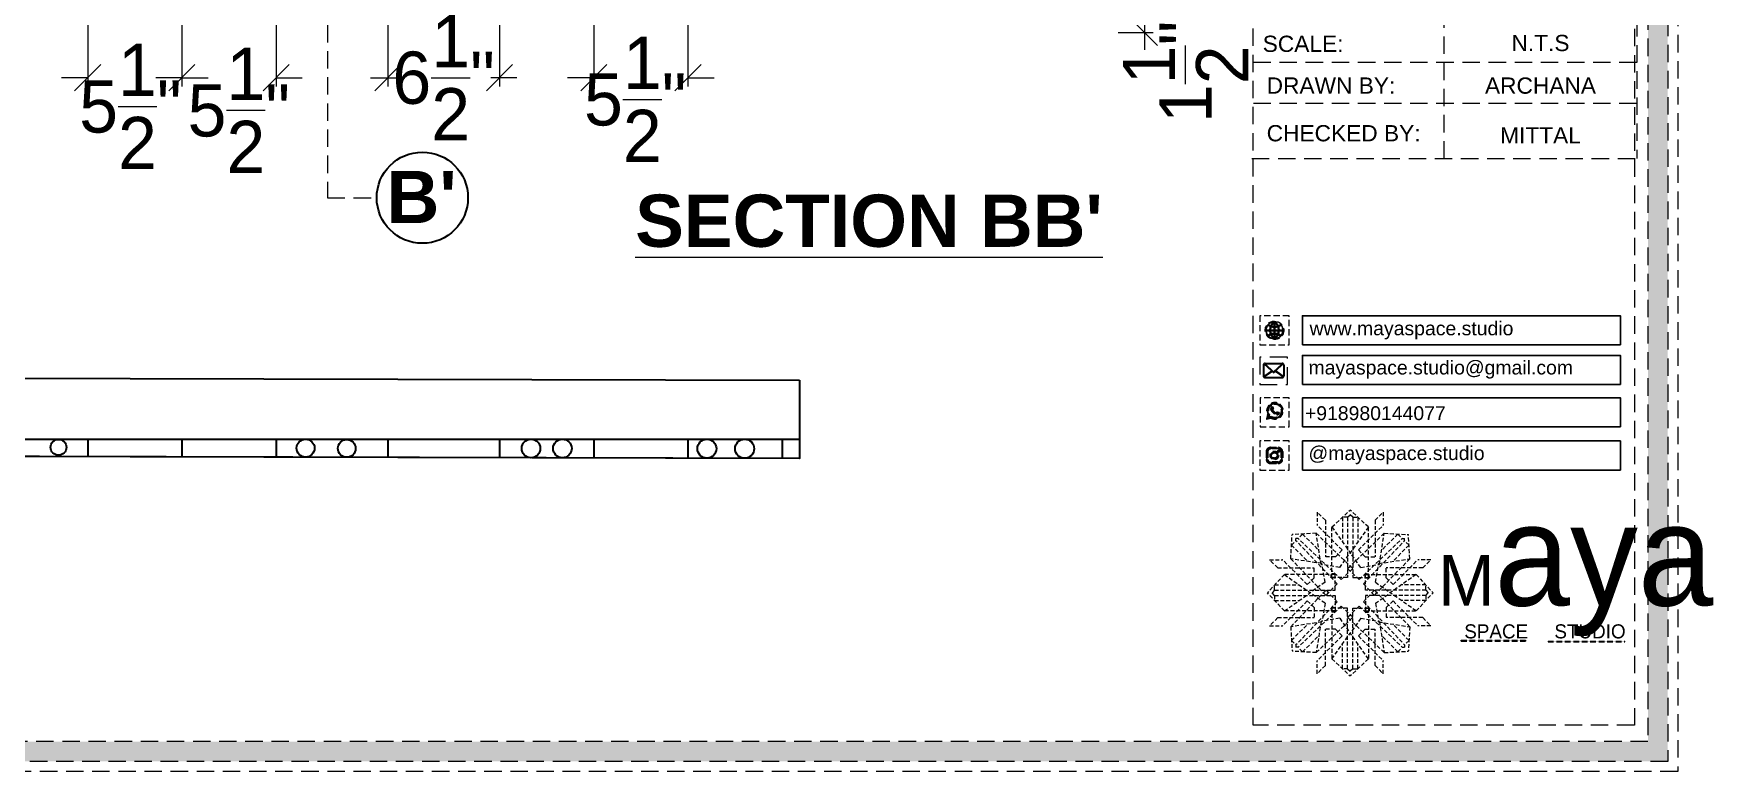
# Model space of a CAD drawing. Header units: millimetres. Extents: x 35877 to 3066687, y -650199 to -40525.
# Drawn here: x 149006.7 to 149103.1, y -179073.7 to -179031.3 of the extents above; entities that cross this region are included whole.
import ezdxf
from ezdxf.enums import TextEntityAlignment as Align

# ---------------------------------------------------------------- set-up
doc = ezdxf.new("R2010")
doc.units = ezdxf.units.MM
doc.header["$MEASUREMENT"] = 0
doc.header["$PDMODE"] = 35
doc.linetypes.add('DASHED', pattern=[0.75, 0.5, -0.25])
doc.linetypes.add('DASHEDX2', pattern=[1.5, 1, -0.5])
doc.layers.get('Defpoints').update_dxf_attribs({"color": 220})
for name, color, linetype, lineweight in [('DIM.', 250, 'Continuous', 13), ('Dimension', 10, 'DASHEDX2', 20), ('FALSE CEILING', 6, 'Continuous', 30), ('FURNITURE', 32, 'Continuous', 9), ('furniture dimensions', 1, 'DASHED', 0), ('FURNITURE-1', 252, 'Continuous', 13), ('NAME PLATE', 7, 'Continuous', 25), ('wall', 7, 'Continuous', 30)]:
    doc.layers.add(name, color=color, linetype=linetype, lineweight=lineweight)
doc.styles.add('Arial', font='arial.ttf')
doc.styles.add('century g', font='GOTHIC.TTF')
doc.styles.get("Standard").update_dxf_attribs({"font": 'arial.ttf', "height": 6})
doc.dimstyles.new('Archana', dxfattribs={"dimtxt": 2, "dimasz": 0.75, "dimexe": 0.5, "dimexo": 0.5, "dimgap": 0, "dimtad": 0, "dimzin": 0, "dimdsep": 46, "dimlunit": 4, "dimtxsty": 'century g', "dimblk": 'OBLIQUE', "dimcen": 0, "dimdle": 1, "dimclrd": 256, "dimclre": 256, "dimclrt": 256, "dimadec": 0, "dimazin": 0, "dimtfac": 1, "dimtofl": 0, "dimtmove": 1, "dimatfit": 3, "dimfxl": 1, "dimfxlon": 1, "dimtolj": 1, "dimtzin": 0, "dimlwd": -1, "dimlwe": -1, "dimarcsym": 0})

# ---------------------------------------------------------------- blocks, each defined once
blk = doc.blocks.new('FSFSF')
at = {"color": 42, "lineweight": 5, "true_color": 0xe0ac11}
for p, q in [((28600.03, 143.51), (28600.03, 140.16)), ((28602.15, 141.41), (28600.03, 143.51)), ((28603.86, 139.69), (28608.58, 144.08)), ((28613.31, 139.69), (28608.58, 144.08)), ((28615.02, 141.41), (28617.14, 143.51)), ((28617.14, 143.51), (28617.14, 140.16)), ((28606.47, 133.76), (28600.03, 140.16)), ((28602.15, 141.41), (28602.15, 131.95)), ((28603.86, 126.58), (28603.86, 139.69)), ((28603.86, 139.69), (28608.58, 133.02)), ((28607.9, 142.22), (28606.58, 142.22)), ((28606.58, 142.22), (28606.58, 135.84)), ((28607.9, 142.22), (28608.58, 142.85)), ((28607.9, 142.22), (28607.9, 126.58)), ((28609.27, 142.22), (28608.59, 142.85)), ((28613.31, 139.69), (28608.59, 133.02)), ((28609.27, 142.22), (28609.27, 126.58)), ((28609.27, 142.22), (28610.59, 142.22)), ((28610.59, 142.22), (28610.59, 135.84)), ((28610.7, 133.76), (28617.14, 140.16)), ((28613.31, 126.58), (28613.31, 139.69)), ((28615.02, 141.41), (28615.02, 131.95)), ((28593.19, 131.45), (28593.54, 137.71)), ((28593.39, 135), (28594.56, 136.12)), ((28593.39, 135), (28597.6, 130.78)), ((28599.8, 138.06), (28593.54, 137.71)), ((28595.12, 136.69), (28594.53, 136.69)), ((28594.56, 136.12), (28594.56, 136.71)), ((28605.17, 124.98), (28594.56, 136.12)), ((28596.24, 137.86), (28595.12, 136.69)), ((28606.27, 126.08), (28595.12, 136.69)), ((28596.24, 137.86), (28600.47, 133.65)), ((28601.03, 130), (28599.8, 138.06)), ((28599.8, 138.05), (28608.58, 129.56)), ((28617.37, 138.05), (28608.59, 129.56)), ((28610.9, 126.08), (28622.05, 136.69)), ((28612.02, 124.98), (28622.62, 136.12)), ((28616.14, 130), (28617.37, 138.06)), ((28620.93, 137.86), (28616.7, 133.65)), ((28617.37, 138.06), (28623.63, 137.71)), ((28623.8, 135), (28619.59, 130.78)), ((28620.93, 137.86), (28622.05, 136.69)), ((28622.05, 136.69), (28622.64, 136.69)), ((28622.62, 136.12), (28622.62, 136.71)), ((28623.8, 135), (28622.62, 136.12)), ((28624, 131.45), (28623.65, 137.71)), ((28587.73, 131.22), (28591.08, 131.22)), ((28589.84, 129.1), (28587.73, 131.22)), ((28597.49, 124.78), (28591.08, 131.22)), ((28593.19, 131.45), (28601.69, 122.67)), ((28601.25, 130.22), (28593.19, 131.45)), ((28604.75, 131.95), (28602.15, 131.95)), ((28606.47, 133.76), (28604.75, 131.95)), ((28605.86, 129.18), (28608.58, 133.02)), ((28611.31, 129.18), (28608.59, 133.02)), ((28610.7, 133.76), (28612.42, 131.95)), ((28612.42, 131.95), (28615.02, 131.95)), ((28623.99, 131.45), (28615.5, 122.67)), ((28615.94, 130.22), (28624, 131.45)), ((28619.7, 124.78), (28626.1, 131.22)), ((28629.45, 131.22), (28626.1, 131.22)), ((28627.34, 129.1), (28629.45, 131.22)), ((28591.56, 127.39), (28587.17, 122.66)), ((28589.84, 129.1), (28599.29, 129.1)), ((28604.66, 127.39), (28591.56, 127.39)), ((28591.56, 127.39), (28598.23, 122.67)), ((28597.49, 124.78), (28599.29, 126.5)), ((28599.29, 126.5), (28599.29, 129.1)), ((28605.86, 129.18), (28601.03, 130)), ((28602.07, 125.39), (28601.25, 130.22)), ((28603.68, 126.54), (28603.68, 127.39)), ((28604.66, 126.54), (28603.68, 126.54)), ((28604.71, 127.57), (28603.86, 127.57)), ((28607.9, 126.58), (28603.86, 126.58)), ((28604.66, 123.35), (28604.66, 127.39)), ((28604.7, 126.58), (28604.71, 127.57)), ((28606.27, 126.08), (28608.58, 128.27)), ((28607.9, 128.92), (28608.58, 129.56)), ((28607.9, 128.92), (28608.58, 128.27)), ((28609.27, 128.92), (28608.59, 129.56)), ((28609.27, 128.92), (28608.59, 128.27)), ((28610.9, 126.08), (28608.59, 128.27)), ((28609.27, 126.58), (28613.31, 126.58)), ((28611.31, 129.18), (28616.14, 130)), ((28612.46, 126.58), (28612.46, 127.57)), ((28612.46, 127.57), (28613.31, 127.57)), ((28612.52, 123.35), (28612.52, 127.39)), ((28612.52, 127.39), (28625.63, 127.39)), ((28612.52, 126.54), (28613.51, 126.54)), ((28613.51, 126.54), (28613.51, 127.39)), ((28615.12, 125.39), (28615.94, 130.22)), ((28627.34, 129.1), (28617.89, 129.1)), ((28617.89, 126.5), (28617.89, 129.1)), ((28619.7, 124.78), (28617.89, 126.5)), ((28625.63, 127.39), (28618.96, 122.67)), ((28625.63, 127.39), (28630.02, 122.66)), ((28591.56, 117.94), (28587.17, 122.66)), ((28589.03, 123.35), (28588.4, 122.67)), ((28589.03, 121.98), (28588.4, 122.65)), ((28589.03, 123.35), (28589.03, 124.67)), ((28589.03, 124.67), (28595.4, 124.67)), ((28589.03, 123.35), (28604.66, 123.35)), ((28589.03, 121.98), (28604.66, 121.98)), ((28589.03, 121.98), (28589.03, 120.66)), ((28591.56, 117.94), (28598.23, 122.65)), ((28593.19, 113.88), (28601.69, 122.65)), ((28602.07, 125.39), (28598.23, 122.67)), ((28602.07, 119.94), (28598.23, 122.65)), ((28602.33, 123.35), (28601.69, 122.67)), ((28602.33, 121.98), (28601.69, 122.65)), ((28602.33, 123.35), (28602.97, 122.67)), ((28602.33, 121.98), (28602.97, 122.65)), ((28605.17, 124.98), (28602.97, 122.67)), ((28605.17, 120.35), (28602.97, 122.65)), ((28604.66, 121.98), (28604.66, 117.94)), ((28612.02, 124.98), (28614.21, 122.67)), ((28612.02, 120.35), (28614.21, 122.65)), ((28628.16, 123.35), (28612.52, 123.35)), ((28612.52, 121.98), (28612.52, 117.94)), ((28628.16, 121.98), (28612.52, 121.98)), ((28614.85, 123.35), (28614.21, 122.67)), ((28614.85, 121.98), (28614.21, 122.65)), ((28614.85, 123.35), (28615.5, 122.67)), ((28614.85, 121.98), (28615.5, 122.65)), ((28615.12, 125.39), (28618.96, 122.67)), ((28615.12, 119.94), (28618.96, 122.65)), ((28623.99, 113.88), (28615.5, 122.65)), ((28625.63, 117.94), (28618.96, 122.65)), ((28628.16, 124.67), (28621.78, 124.67)), ((28625.63, 117.94), (28630.02, 122.66)), ((28628.16, 123.35), (28628.16, 124.67)), ((28628.16, 123.35), (28628.78, 122.67)), ((28628.16, 121.98), (28628.78, 122.65)), ((28628.16, 121.98), (28628.16, 120.66)), ((28589.03, 120.66), (28595.4, 120.66)), ((28597.49, 120.54), (28591.08, 114.11)), ((28604.66, 117.94), (28591.56, 117.94)), ((28605.17, 120.35), (28594.56, 109.2)), ((28606.27, 119.15), (28595.12, 108.54)), ((28597.49, 120.54), (28599.29, 118.83)), ((28599.29, 118.83), (28599.29, 116.23)), ((28602.07, 119.94), (28601.25, 115.1)), ((28604.66, 118.78), (28603.68, 118.78)), ((28603.68, 118.78), (28603.68, 117.94)), ((28607.9, 118.65), (28603.86, 118.65)), ((28603.86, 118.65), (28603.86, 105.54)), ((28604.71, 117.66), (28603.86, 117.66)), ((28604.7, 118.65), (28604.71, 117.66)), ((28606.27, 119.15), (28608.58, 116.96)), ((28607.9, 103.01), (28607.9, 118.65)), ((28610.9, 119.15), (28608.59, 116.96)), ((28609.27, 118.65), (28613.31, 118.65)), ((28609.27, 103.01), (28609.27, 118.65)), ((28610.9, 119.15), (28622.05, 108.54)), ((28612.02, 120.35), (28622.62, 109.2)), ((28612.46, 118.65), (28612.46, 117.66)), ((28612.46, 117.66), (28613.31, 117.66)), ((28612.52, 118.78), (28613.51, 118.78)), ((28612.52, 117.94), (28625.63, 117.94)), ((28613.31, 118.65), (28613.31, 105.54)), ((28613.51, 118.78), (28613.51, 117.94)), ((28615.12, 119.94), (28615.94, 115.1)), ((28619.7, 120.54), (28617.89, 118.83)), ((28617.89, 118.83), (28617.89, 116.23)), ((28619.7, 120.54), (28626.1, 114.11)), ((28628.16, 120.66), (28621.78, 120.66)), ((28589.84, 116.23), (28587.73, 114.11)), ((28587.73, 114.11), (28591.08, 114.11)), ((28589.84, 116.23), (28599.29, 116.23)), ((28601.25, 115.1), (28593.19, 113.87)), ((28593.19, 113.87), (28593.54, 107.62)), ((28593.39, 110.32), (28597.6, 114.55)), ((28599.8, 107.17), (28608.58, 115.67)), ((28601.03, 115.23), (28599.8, 107.17)), ((28605.86, 116.05), (28601.03, 115.23)), ((28602.15, 103.82), (28602.15, 113.27)), ((28604.75, 113.27), (28602.15, 113.27)), ((28606.47, 111.47), (28604.75, 113.27)), ((28605.86, 116.05), (28608.58, 112.21)), ((28607.9, 116.31), (28608.58, 116.96)), ((28607.9, 116.31), (28608.58, 115.67)), ((28609.27, 116.31), (28608.59, 116.96)), ((28609.27, 116.31), (28608.59, 115.67)), ((28611.31, 116.05), (28608.59, 112.21)), ((28617.37, 107.17), (28608.59, 115.67)), ((28610.7, 111.47), (28612.42, 113.27)), ((28611.31, 116.05), (28616.14, 115.23)), ((28612.42, 113.27), (28615.02, 113.27)), ((28615.02, 103.82), (28615.02, 113.27)), ((28615.94, 115.1), (28624, 113.87)), ((28616.14, 115.23), (28617.37, 107.17)), ((28627.34, 116.23), (28617.89, 116.23)), ((28623.8, 110.32), (28619.59, 114.55)), ((28624, 113.87), (28623.65, 107.62)), ((28629.45, 114.11), (28626.1, 114.11)), ((28627.34, 116.23), (28629.45, 114.11)), ((28593.39, 110.32), (28594.56, 109.2)), ((28594.56, 109.2), (28594.56, 108.61)), ((28596.24, 107.37), (28600.47, 111.58)), ((28606.47, 111.47), (28600.03, 105.07)), ((28603.86, 105.54), (28608.58, 112.21)), ((28606.58, 103.01), (28606.58, 109.38)), ((28613.31, 105.54), (28608.59, 112.21)), ((28610.59, 103.01), (28610.59, 109.38)), ((28610.7, 111.47), (28617.14, 105.07)), ((28620.93, 107.37), (28616.7, 111.58)), ((28623.8, 110.32), (28622.62, 109.2)), ((28622.62, 109.2), (28622.62, 108.61)), ((28599.8, 107.17), (28593.54, 107.52)), ((28595.12, 108.54), (28594.53, 108.54)), ((28596.24, 107.37), (28595.12, 108.54)), ((28600.03, 101.71), (28600.03, 105.07)), ((28603.86, 105.54), (28608.58, 101.15)), ((28613.31, 105.54), (28608.58, 101.15)), ((28617.14, 101.71), (28617.14, 105.07)), ((28617.37, 107.17), (28623.63, 107.52)), ((28620.93, 107.37), (28622.05, 108.54)), ((28622.05, 108.54), (28622.64, 108.54)), ((28602.15, 103.82), (28600.03, 101.71)), ((28607.9, 103.01), (28606.58, 103.01)), ((28607.9, 103.01), (28608.58, 102.38)), ((28609.27, 103.01), (28608.59, 102.38)), ((28609.27, 103.01), (28610.59, 103.01)), ((28615.02, 103.82), (28617.14, 101.71))]:
    blk.add_line(p, q, dxfattribs=at)
blk = doc.blocks.new('hgwg')
at = {"layer": 'Dimension', "true_color": 0xd39e00}
h = blk.add_hatch(color=42, dxfattribs=at)
h.dxf.hatch_style = 1
h.paths.add_polyline_path([(27505.71, 45.05), (27494.27, 45.05), (27494.27, 44.9), (27505.71, 44.9)])
h = blk.add_hatch(color=42, dxfattribs=at)
h.dxf.hatch_style = 1
h.paths.add_polyline_path([(27523.3, 44.9), (27509.68, 44.9), (27509.68, 44.75), (27523.3, 44.75)])
at = {"layer": 'Dimension', "color": 42, "true_color": 0xd39e00}
for p, q in [((27494.27, 45.05), (27505.71, 45.05)), ((27494.27, 44.9), (27494.27, 45.05)), ((27494.27, 44.9), (27505.71, 44.9)), ((27505.71, 45.05), (27505.71, 44.9)), ((27509.68, 44.9), (27523.3, 44.9)), ((27509.68, 44.9), (27509.68, 44.75)), ((27509.68, 44.75), (27523.3, 44.75)), ((27523.3, 44.75), (27523.3, 44.9))]:
    blk.add_line(p, q, dxfattribs=at)
at = {"layer": 'Dimension', "color": 42, "true_color": 0xd39e00, "attachment_point": 1}
for s, width, insert, char_height in [('{\\fCinzel|b0|i0|c0|p2;\\H1.5x;M\\fAmsterdam One|b0|i0|c0|p2;\\H2x;aya}', 85.3277, (27490.17, 69.17), 6), ('{\\fCinzel|b0|i0|c0|p0;SPACE     STUDIO}', 66.129, (27494.83, 47.86), 2.5)]:
    blk.add_mtext_dynamic_manual_height_columns(s, width=width, gutter_width=30, heights=[0], dxfattribs=dict(at, insert=insert, char_height=char_height))
blk = doc.blocks.new('QEGW4TG')
at = {"layer": 'Dimension', "true_color": 0x000000}
h = blk.add_hatch(color=18, dxfattribs=at)
h.dxf.hatch_style = 1
h.paths.add_polyline_path([(2.69, 1.93, 0.170513), (2.95, 1.97, 0.190337), (3.11, 2.18, 0.316231), (3.07, 2.28), (2.79, 2.37, 0.273721), (2.69, 2.34, 0.040749), (2.63, 2.27, -0.441282), (2.53, 2.25, -0.11828), (2.06, 2.64, -0.441282), (2.07, 2.74, 0.040749), (2.13, 2.81, 0.290083), (2.14, 2.92), (2.01, 3.18, 0.316231), (1.91, 3.2, 0.190337), (1.73, 3, 0.170513), (1.72, 2.74, 0.252784)], flags=0)
h.paths.add_polyline_path([(1.19, 1.98), (1.03, 1.3, 0.550912), (1.11, 1.23), (1.75, 1.39, 6.344125)])
h.paths.add_polyline_path([(1.81, 1.7), (1.4, 1.6), (1.5, 2.03, -9.071339)], flags=16)
h.paths.add_polyline_path([(3.11, 2.16, -0.17811), (2.95, 1.97, -0.170513), (2.69, 1.93, -0.252784), (1.72, 2.74, -0.170513), (1.73, 3, -0.17811), (1.89, 3.19, -0.370089), (2.01, 3.18), (2.14, 2.92, -0.307185), (2.13, 2.8, -0.041087), (2.06, 2.73, 0.321676), (2.05, 2.65, 0.126524), (2.55, 2.24, 0.312216), (2.62, 2.26, -0.041087), (2.68, 2.34, -0.290673), (2.79, 2.37), (3.07, 2.28, -0.370089)], flags=0)
h = blk.add_hatch(color=18, dxfattribs=at)
h.dxf.hatch_style = 1
h.paths.add_polyline_path([(2.79, 2.37, 0.273721), (2.69, 2.34, 0.040749), (2.63, 2.27, -0.441282), (2.53, 2.25, -0.11828), (2.06, 2.64, -0.441282), (2.07, 2.74, 0.040749), (2.13, 2.81, 0.290083), (2.14, 2.92), (2.01, 3.18, 0.316231), (1.91, 3.2, 0.190337), (1.73, 3, 0.170513), (1.72, 2.74, 0.252784), (2.69, 1.93, 0.170513), (2.95, 1.97, 0.190337), (3.11, 2.18, 0.316231), (3.07, 2.28)])
for p, q in [((2.01, 3.18), (2.14, 2.92)), ((1.19, 1.98), (1.03, 1.3)), ((1.1, 1.23), (1.75, 1.39)), ((1.5, 2.03), (1.4, 1.6)), ((1.4, 1.6), (1.81, 1.7)), ((3.07, 2.28), (2.8, 2.36))]:
    blk.add_line(p, q)
blk.add_lwpolyline([(0, 0), (4.68, 0), (4.68, 4.68), (0, 4.68)], close=True)
for centre, radius, start, end in [((2.39, 2.56), 1.34, 241.4727, 205.6422), ((2.39, 2.56), 1.04, 235.9962, 210.8333), ((2.09, 2.87), 0.39, 159.7007, 198.4072), ((2.96, 3.23), 1.33, 201.4218, 258.1669), ((2.07, 2.87), 0.364, 118.9685, 159.3648), ((1.94, 3.12), 0.0896, 41.8985, 123.1344), ((2.11, 2.68), 0.066, 135.9932, 224.8892), ((1.67, 3.16), 0.586, 312.4617, 321.8728), ((2.05, 2.87), 0.104, 320.3924, 28.6971), ((1.09, 1.29), 0.0598, 164.8483, 282.1458), ((3.12, 3.42), 1.31, 216.5455, 243.5279), ((2.57, 2.3), 0.066, 234.2482, 323.1441), ((3.11, 1.94), 0.586, 137.2645, 146.6756), ((2.76, 2.27), 0.104, 70.4402, 138.745), ((2.75, 2.31), 0.39, 260.7301, 299.4366), ((2.76, 2.29), 0.364, 299.7725, 340.1688), ((3.03, 2.2), 0.0896, 336.0029, 57.2388)]:
    blk.add_arc(centre, radius, start, end)
blk = doc.blocks.new('ASGERG')
at = {"layer": 'Dimension', "true_color": 0x000000}
h = blk.add_hatch(color=18, dxfattribs=at)
h.dxf.hatch_style = 1
h.paths.add_polyline_path([(0.99, 1.7, 0.353872), (1.69, 1.03), (2.96, 1.03, 0.353872), (3.66, 1.7), (3.66, 2.99, 0.353872), (2.96, 3.67), (1.69, 3.67, 0.353872), (0.99, 2.99)])
h.paths.add_polyline_path([(1.27, 2.97, -0.353872), (1.72, 3.4), (2.94, 3.4, -0.353872), (3.38, 2.97), (3.38, 1.72, -0.353872), (2.94, 1.3), (1.72, 1.3, -0.353872), (1.27, 1.72)], flags=16)
h.paths.add_polyline_path([(3.02, 2.35, -1), (1.64, 2.35, -1)], flags=0)
h.paths.add_polyline_path([(2.74, 2.35, -1), (1.92, 2.35, -1)], flags=0)
h.paths.add_polyline_path([(2.86, 3.02, -1), (3.19, 3.02, -1)], flags=0)
h.paths.add_polyline_path([(1.64, 2.35, 1), (3.02, 2.35, 1)], flags=0)
h = blk.add_hatch(color=18, dxfattribs=at)
h.dxf.hatch_style = 1
h.paths.add_polyline_path([(1.64, 2.35, 1), (3.02, 2.35, 1)])
h.paths.add_polyline_path([(2.74, 2.35, -1), (1.92, 2.35, -1)], flags=16)
h = blk.add_hatch(color=18, dxfattribs=at)
h.dxf.hatch_style = 1
h.paths.add_polyline_path([(3.19, 3.02, 1), (2.86, 3.02, 1)])
for p, q in [((0.99, 2.99), (0.99, 1.7)), ((1.27, 2.97), (1.27, 1.72)), ((1.69, 3.67), (2.96, 3.67)), ((2.94, 3.4), (1.72, 3.4)), ((3.38, 2.97), (3.38, 1.72)), ((3.66, 2.99), (3.66, 1.7)), ((1.69, 1.03), (2.96, 1.03)), ((2.94, 1.3), (1.72, 1.3))]:
    blk.add_line(p, q)
blk.add_lwpolyline([(0, 0), (4.68, 0), (4.68, 4.68), (0, 4.68)], close=True)
for centre, radius in [((2.33, 2.35), 0.694), ((2.33, 2.35), 0.414), ((3.02, 3.02), 0.168)]:
    blk.add_circle(centre, radius)
for centre, radius, start, end in [((1.76, 2.89), 0.778, 94.8631, 172.8127), ((1.76, 2.91), 0.491, 94.8631, 172.8127), ((2.9, 2.91), 0.491, 7.1873, 85.1369), ((2.89, 2.89), 0.778, 7.1873, 85.1369), ((1.76, 1.8), 0.778, 187.1873, 265.1369), ((1.76, 1.78), 0.491, 187.1873, 265.1369), ((2.9, 1.78), 0.491, 274.8631, 352.8127), ((2.89, 1.8), 0.778, 274.8631, 352.8127)]:
    blk.add_arc(centre, radius, start, end)
blk = doc.blocks.new('DTGWEGEARG')
at = {"layer": 'Dimension', "true_color": 0x000000}
h = blk.add_hatch(color=18, dxfattribs=at)
h.dxf.hatch_style = 1
h.paths.add_polyline_path([(3.83, 2.34, 1), (0.85, 2.34, 1)])
h.paths.add_polyline_path([(2.51, 1.01, 0.105795), (2.96, 1.58, -0.055205), (3.3, 1.41, -0.169822)], flags=16)
h.paths.add_polyline_path([(2.41, 1.12), (2.41, 1.69, -0.058279), (2.81, 1.63, -0.103353)], flags=16)
h.paths.add_polyline_path([(2.26, 1.13, -0.101741), (1.87, 1.63, -0.057171), (2.26, 1.69)], flags=16)
h.paths.add_polyline_path([(2.17, 1.01, -0.169822), (1.38, 1.41, -0.055205), (1.72, 1.58, 0.105795)], flags=16)
h.paths.add_polyline_path([(3.02, 1.72, 0.081336), (3.13, 2.27), (3.68, 2.27, -0.152069), (3.4, 1.52, 0.05687)], flags=16)
h.paths.add_polyline_path([(2.87, 1.77, 0.061945), (2.41, 1.84), (2.41, 2.27), (2.98, 2.27, -0.081344)], flags=16)
h.paths.add_polyline_path([(2.26, 1.84, 0.060923), (1.8, 1.77, -0.081344), (1.7, 2.27), (2.26, 2.27)], flags=16)
h.paths.add_polyline_path([(1.66, 1.72, 0.05687), (1.28, 1.52, -0.152069), (1, 2.27), (1.55, 2.27, 0.081336)], flags=16)
h.paths.add_polyline_path([(2.41, 2.42), (2.41, 2.83, 0.061945), (2.87, 2.91, -0.080009), (2.98, 2.42)], flags=16)
h.paths.add_polyline_path([(3.13, 2.42, 0.080116), (3.02, 2.96, 0.05687), (3.4, 3.16, 0.028258), (3.3, 3.27, -0.055205), (2.96, 3.1, 0.105795), (2.51, 3.67, -0.36029), (3.68, 2.42)], flags=16)
h.paths.add_polyline_path([(2.26, 2.42), (1.7, 2.42, -0.080009), (1.8, 2.91, 0.060923), (2.26, 2.84)], flags=16)
h.paths.add_polyline_path([(1.55, 2.42), (1, 2.42, -0.150466), (1.28, 3.16, 0.05687), (1.66, 2.96, 0.080116)], flags=16)
h.paths.add_polyline_path([(2.41, 2.98), (2.41, 3.56, -0.103353), (2.81, 3.05, -0.058279)], flags=16)
h.paths.add_polyline_path([(2.26, 2.99, -0.057171), (1.87, 3.05, -0.101741), (2.26, 3.55)], flags=16)
h.paths.add_polyline_path([(1.72, 3.1, -0.055205), (1.38, 3.27, -0.169822), (2.17, 3.67, 0.105795)], flags=16)
blk.add_lwpolyline([(0, 0), (4.68, 0), (4.68, 4.68), (0, 4.68)], close=True)
at = {"layer": 'Dimension', "color": 18, "true_color": 0x000000}
for p, q in [((2.26, 3.55), (2.26, 2.99)), ((2.26, 2.84), (2.26, 2.42)), ((2.41, 3.56), (2.41, 2.98)), ((2.41, 2.83), (2.41, 2.42)), ((1, 2.42), (1.55, 2.42)), ((1, 2.27), (1.55, 2.27)), ((1.7, 2.42), (2.26, 2.42)), ((1.7, 2.27), (2.26, 2.27)), ((2.26, 2.27), (2.26, 1.84)), ((2.26, 1.69), (2.26, 1.13)), ((2.41, 2.42), (2.98, 2.42)), ((2.41, 2.27), (2.98, 2.27)), ((2.41, 2.27), (2.41, 1.84)), ((2.41, 1.69), (2.41, 1.12)), ((3.13, 2.42), (3.68, 2.42)), ((3.13, 2.27), (3.68, 2.27))]:
    blk.add_line(p, q, dxfattribs=at)
blk.add_circle((2.34, 2.34), 1.49, dxfattribs=at)
for centre, radius, start, end in [((2.34, 2.34), 1.34, 142.3819, 176.6093), ((2.34, 4.74), 1.9, 236.1399, 249.1595), ((2.34, 2.34), 1.34, 97.3549, 135.9073), ((2.34, 4.74), 1.75, 236.7417, 249.3811), ((3.28, 2.34), 1.73, 159.0567, 177.3789), ((3.28, 2.34), 1.58, 158.8325, 177.1302), ((3.28, 2.34), 1.73, 129.9301, 154.0867), ((2.34, 4.74), 1.9, 253.6799, 267.6253), ((3.28, 2.34), 1.58, 130.1073, 153.3446), ((2.34, 4.74), 1.75, 254.3336, 267.422), ((1.4, 2.34), 1.58, 26.6554, 50.2584), ((2.34, 4.74), 1.75, 272.3248, 285.6664), ((2.34, 4.74), 1.9, 272.1415, 286.3201), ((2.34, 2.34), 1.34, 3.3907, 82.6451), ((1.4, 2.34), 1.73, 25.9133, 50.0699), ((1.4, 2.34), 1.58, 2.8698, 21.1675), ((2.34, 4.74), 1.75, 290.6189, 303.2583), ((2.34, 4.74), 1.9, 290.8405, 303.8601), ((1.4, 2.34), 1.73, 2.6211, 20.9433), ((2.34, 2.34), 1.34, 183.0315, 217.6181), ((2.34, -0.06), 1.9, 110.8405, 123.8601), ((2.34, -0.06), 1.75, 110.6189, 123.2583), ((2.34, 2.34), 1.34, 224.0927, 262.6451), ((3.28, 2.34), 1.73, 182.3435, 200.9433), ((3.28, 2.34), 1.58, 182.5658, 201.1675), ((3.28, 2.34), 1.73, 205.9133, 230.0699), ((2.34, -0.06), 1.9, 92.3747, 106.3201), ((2.34, -0.06), 1.75, 92.578, 105.6664), ((3.28, 2.34), 1.58, 206.6554, 229.8927), ((2.34, -0.06), 1.9, 73.6799, 87.8585), ((2.34, -0.06), 1.75, 74.3336, 87.6752), ((1.4, 2.34), 1.58, 309.7416, 333.3446), ((1.4, 2.34), 1.73, 309.9301, 334.0867), ((2.34, 2.34), 1.34, 277.3549, 315.9073), ((1.4, 2.34), 1.58, 338.8325, 357.4342), ((2.34, -0.06), 1.75, 56.7417, 69.3811), ((1.4, 2.34), 1.73, 339.0567, 357.6565), ((2.34, -0.06), 1.9, 56.1399, 69.1595), ((2.34, 2.34), 1.34, 322.3819, 356.9685)]:
    blk.add_arc(centre, radius, start, end, dxfattribs=at)
blk = doc.blocks.new('_Oblique')
at = {"layer": 'wall', "color": 0, "lineweight": -2}
blk.add_line((-0.5, -0.5), (0.5, 0.5), dxfattribs=at)
blk = doc.blocks.new('*D743')
at = {"layer": 'Defpoints', "color": 0, "linetype": 'Continuous', "lineweight": 0, "transparency": 16777216}
for p in [(149009.805, -179029.769), (149015.214, -179029.769), (149015.214, -179033.861)]:
    blk.add_point(p, dxfattribs=at)
at = {"layer": 'furniture dimensions', "color": 5, "linetype": 'ByBlock', "transparency": 16777216}
blk.add_line((149009.805, -179030.269), (149009.805, -179034.361), dxfattribs=at)
at = {"layer": 'furniture dimensions', "color": 5, "linetype": 'Continuous', "transparency": 16777216}
for p, q in [((149015.214, -179030.269), (149015.214, -179034.361)), ((149009.805, -179033.861), (149008.305, -179033.861)), ((149015.214, -179033.861), (149016.714, -179033.861))]:
    blk.add_line(p, q, dxfattribs=at)
at = {"layer": 'furniture dimensions', "color": 5, "linetype": 'Continuous', "transparency": 16777216, "xscale": 1.5, "yscale": 1.5, "zscale": 1.5}
blk.add_blockref('_Oblique', (149009.805, -179033.861), dxfattribs=at)
at = {"layer": 'furniture dimensions', "color": 5, "linetype": 'Continuous', "transparency": 16777216, "xscale": 1.5, "yscale": 1.5, "zscale": 1.5, "rotation": 180}
blk.add_blockref('_Oblique', (149015.214, -179033.861), dxfattribs=at)
at = {"layer": 'furniture dimensions', "linetype": 'Continuous', "lineweight": 0, "transparency": 16777216, "insert": (149012.258, -179035.512), "char_height": 3, "attachment_point": 5, "style": 'century g'}
blk.add_mtext('\\A1;5{\\H1x;\\S1/2;}"', dxfattribs=at)
blk = doc.blocks.new('*D744')
at = {"layer": 'Defpoints', "color": 0, "linetype": 'Continuous', "lineweight": 0, "transparency": 16777216}
for p in [(149015.214, -179029.769), (149020.623, -179029.769), (149020.623, -179033.861)]:
    blk.add_point(p, dxfattribs=at)
at = {"layer": 'furniture dimensions', "color": 5, "linetype": 'ByBlock', "transparency": 16777216}
blk.add_line((149015.214, -179030.269), (149015.214, -179034.361), dxfattribs=at)
at = {"layer": 'furniture dimensions', "color": 5, "linetype": 'Continuous', "transparency": 16777216}
for p, q in [((149020.623, -179030.269), (149020.623, -179034.361)), ((149015.214, -179033.861), (149013.714, -179033.861)), ((149020.623, -179033.861), (149022.123, -179033.861))]:
    blk.add_line(p, q, dxfattribs=at)
at = {"layer": 'furniture dimensions', "color": 5, "linetype": 'Continuous', "transparency": 16777216, "xscale": 1.5, "yscale": 1.5, "zscale": 1.5}
blk.add_blockref('_Oblique', (149015.214, -179033.861), dxfattribs=at)
at = {"layer": 'furniture dimensions', "color": 5, "linetype": 'Continuous', "transparency": 16777216, "xscale": 1.5, "yscale": 1.5, "zscale": 1.5, "rotation": 180}
blk.add_blockref('_Oblique', (149020.623, -179033.861), dxfattribs=at)
at = {"layer": 'furniture dimensions', "linetype": 'Continuous', "lineweight": 0, "transparency": 16777216, "insert": (149018.48, -179035.735), "char_height": 3, "attachment_point": 5, "style": 'century g'}
blk.add_mtext('\\A1;5{\\H1x;\\S1/2;}"', dxfattribs=at)
blk = doc.blocks.new('*D745')
at = {"layer": 'Defpoints', "color": 0, "linetype": 'Continuous', "lineweight": 0, "transparency": 16777216}
for p in [(149027.032, -179029.769), (149033.441, -179029.769), (149033.441, -179033.861)]:
    blk.add_point(p, dxfattribs=at)
at = {"layer": 'furniture dimensions', "color": 5, "linetype": 'ByBlock', "transparency": 16777216}
blk.add_line((149027.032, -179030.269), (149027.032, -179034.361), dxfattribs=at)
at = {"layer": 'furniture dimensions', "color": 5, "linetype": 'Continuous', "transparency": 16777216}
for p, q in [((149033.441, -179030.269), (149033.441, -179034.361)), ((149026.032, -179033.861), (149027.537, -179033.861)), ((149034.441, -179033.861), (149032.935, -179033.861))]:
    blk.add_line(p, q, dxfattribs=at)
at = {"layer": 'furniture dimensions', "color": 5, "linetype": 'Continuous', "transparency": 16777216, "xscale": 1.5, "yscale": 1.5, "zscale": 1.5, "rotation": 180}
blk.add_blockref('_Oblique', (149027.032, -179033.861), dxfattribs=at)
at = {"layer": 'furniture dimensions', "color": 5, "linetype": 'Continuous', "transparency": 16777216, "xscale": 1.5, "yscale": 1.5, "zscale": 1.5}
blk.add_blockref('_Oblique', (149033.441, -179033.861), dxfattribs=at)
at = {"layer": 'furniture dimensions', "linetype": 'Continuous', "lineweight": 0, "transparency": 16777216, "insert": (149030.236, -179033.861), "char_height": 3, "attachment_point": 5, "style": 'century g'}
blk.add_mtext('\\A1;6{\\H1x;\\S1/2;}"', dxfattribs=at)
blk = doc.blocks.new('*D746')
at = {"layer": 'Defpoints', "color": 0, "linetype": 'Continuous', "lineweight": 0, "transparency": 16777216}
for p in [(149038.85, -179029.769), (149044.259, -179029.769), (149044.259, -179033.861)]:
    blk.add_point(p, dxfattribs=at)
at = {"layer": 'furniture dimensions', "color": 5, "linetype": 'ByBlock', "transparency": 16777216}
blk.add_line((149038.85, -179030.269), (149038.85, -179034.361), dxfattribs=at)
at = {"layer": 'furniture dimensions', "color": 5, "linetype": 'Continuous', "transparency": 16777216}
for p, q in [((149044.259, -179030.269), (149044.259, -179034.361)), ((149038.85, -179033.861), (149037.35, -179033.861)), ((149044.259, -179033.861), (149045.759, -179033.861))]:
    blk.add_line(p, q, dxfattribs=at)
at = {"layer": 'furniture dimensions', "color": 5, "linetype": 'Continuous', "transparency": 16777216, "xscale": 1.5, "yscale": 1.5, "zscale": 1.5}
blk.add_blockref('_Oblique', (149038.85, -179033.861), dxfattribs=at)
at = {"layer": 'furniture dimensions', "color": 5, "linetype": 'Continuous', "transparency": 16777216, "xscale": 1.5, "yscale": 1.5, "zscale": 1.5, "rotation": 180}
blk.add_blockref('_Oblique', (149044.259, -179033.861), dxfattribs=at)
at = {"layer": 'furniture dimensions', "linetype": 'Continuous', "lineweight": 0, "transparency": 16777216, "insert": (149041.234, -179035.104), "char_height": 3, "attachment_point": 5, "style": 'century g'}
blk.add_mtext('\\A1;5{\\H1x;\\S1/2;}"', dxfattribs=at)
blk = doc.blocks.new('*D751')
at = {"layer": 'Defpoints', "color": 0, "linetype": 'Continuous', "lineweight": 0, "transparency": 16777216}
for p in [(149068.456, -179029.769), (149068.456, -179031.269), (149070.456, -179031.269)]:
    blk.add_point(p, dxfattribs=at)
at = {"layer": 'furniture dimensions', "color": 5, "linetype": 'Continuous', "transparency": 16777216}
for p, q in [((149070.456, -179028.769), (149070.456, -179032.269)), ((149068.956, -179031.269), (149070.956, -179031.269))]:
    blk.add_line(p, q, dxfattribs=at)
at = {"layer": 'furniture dimensions', "color": 5, "linetype": 'ByBlock', "transparency": 16777216}
blk.add_line((149068.956, -179029.769), (149070.956, -179029.769), dxfattribs=at)
at = {"layer": 'furniture dimensions', "color": 5, "linetype": 'Continuous', "transparency": 16777216, "xscale": 1.5, "yscale": 1.5, "zscale": 1.5}
for p, rotation in [((149070.456, -179029.769), 90), ((149070.456, -179031.269), 270)]:
    blk.add_blockref('_Oblique', p, dxfattribs=dict(at, rotation=rotation))
at = {"layer": 'furniture dimensions', "linetype": 'Continuous', "lineweight": 0, "transparency": 16777216, "insert": (149072.818, -179033.527), "char_height": 3, "attachment_point": 5, "rotation": 90, "style": 'century g'}
blk.add_mtext('\\A1;1{\\H1x;\\S1/2;}"', dxfattribs=at)

msp = doc.modelspace()

# ---------------------------------------------------------------- hatches: boundary and pattern name
at = {"layer": 'Dimension', "true_color": 0xd39e00, "transparency": 33554687}
h = msp.add_hatch(color=42, dxfattribs=at)
h.paths.add_polyline_path([(148937.615, -178958.476), (148937.615, -179073.123), (149100.494, -179073.123), (149100.494, -178958.476)])
h.paths.add_polyline_path([(148938.758, -178959.62), (149099.351, -178959.62), (149099.351, -179071.98), (148938.758, -179071.98)], flags=16)
at = {"layer": 'Dimension', "true_color": 0x000000, "transparency": 33554687}
h = msp.add_hatch(color=18, dxfattribs=at)
h.dxf.hatch_style = 1
h.paths.add_polyline_path([(149078.353, -179051.099, 0.414214), (149078.475, -179050.977), (149078.475, -179050.37, 0.414214), (149078.353, -179050.249), (149077.389, -179050.249, 0.414214), (149077.268, -179050.37), (149077.268, -179050.977, 0.414214), (149077.389, -179051.099)])
h.paths.add_polyline_path([(149077.961, -179050.733), (149078.407, -179051.031, -0.198912), (149078.353, -179051.053), (149077.389, -179051.053, -0.198912), (149077.335, -179051.031), (149077.782, -179050.733), (149077.871, -179050.817)], flags=16)
h.paths.add_polyline_path([(149077.871, -179050.754), (149077.38, -179050.295, -0.028783), (149077.389, -179050.294), (149078.353, -179050.294, -0.028783), (149078.362, -179050.295)], flags=16)
h.paths.add_polyline_path([(149077.995, -179050.701), (149078.406, -179050.316, -0.202482), (149078.429, -179050.37), (149078.429, -179050.977, -0.043076), (149078.428, -179050.99)], flags=16)
h.paths.add_polyline_path([(149077.747, -179050.701), (149077.314, -179050.99, -0.043076), (149077.313, -179050.977), (149077.313, -179050.37, -0.202482), (149077.336, -179050.316)], flags=16)

# ---------------------------------------------------------------- linework, layer by layer
at = {"color": 18, "true_color": 0x000000, "transparency": 33554687, "elevation": 0.267}
for points in [[(149079.525, -179049.198), (149097.775, -179049.198), (149097.775, -179047.529), (149079.525, -179047.529)], [(149079.525, -179051.474), (149097.775, -179051.474), (149097.775, -179049.806), (149079.525, -179049.806)], [(149079.533, -179053.903), (149097.775, -179053.903), (149097.775, -179052.235), (149079.533, -179052.235)], [(149079.525, -179056.389), (149097.775, -179056.389), (149097.775, -179054.721), (149079.525, -179054.721)]]:
    msp.add_lwpolyline(points, close=True, dxfattribs=at)
at = {"layer": 'Dimension', "color": 42, "true_color": 0xd39e00, "transparency": 33554687}
for p, q in [((149098.71, -179018.495, 0.267), (149098.71, -179038.5, 0.267)), ((149087.667, -179038.5, 0.267), (149087.667, -179025.354, 0.267)), ((149098.71, -179032.981, 0.267), (149076.623, -179032.981, 0.267)), ((149098.71, -179035.349, 0.267), (149076.623, -179035.349, 0.267)), ((149076.623, -179038.5, 0.267), (149098.71, -179038.5, 0.267))]:
    msp.add_line(p, q, dxfattribs=at)
at = {"layer": 'Dimension', "color": 18, "true_color": 0x000000, "transparency": 33554687}
for p, q in [((149077.268, -179050.37, 0.267), (149077.268, -179050.977, 0.267)), ((149077.313, -179050.37, 0.267), (149077.313, -179050.977, 0.267)), ((149077.336, -179050.316, 0.267), (149077.747, -179050.701, 0.267)), ((149077.38, -179050.295, 0.267), (149077.871, -179050.754, 0.267)), ((149077.389, -179050.249, 0.267), (149078.353, -179050.249, 0.267)), ((149077.389, -179050.294, 0.267), (149078.353, -179050.294, 0.267)), ((149077.871, -179050.754, 0.267), (149078.362, -179050.295, 0.267)), ((149077.995, -179050.701, 0.267), (149078.406, -179050.316, 0.267)), ((149078.429, -179050.37, 0.267), (149078.429, -179050.977, 0.267)), ((149078.475, -179050.37, 0.267), (149078.475, -179050.977, 0.267)), ((149077.314, -179050.99, 0.267), (149077.747, -179050.701, 0.267)), ((149077.335, -179051.031, 0.267), (149077.782, -179050.733, 0.267)), ((149077.389, -179051.053, 0.267), (149078.353, -179051.053, 0.267)), ((149077.389, -179051.099, 0.267), (149078.353, -179051.099, 0.267)), ((149077.782, -179050.733, 0.267), (149077.871, -179050.817, 0.267)), ((149077.871, -179050.817, 0.267), (149077.961, -179050.733, 0.267)), ((149078.407, -179051.031, 0.267), (149077.961, -179050.733, 0.267)), ((149078.428, -179050.99, 0.267), (149077.995, -179050.701, 0.267))]:
    msp.add_line(p, q, dxfattribs=at)
at = {"layer": 'Dimension', "color": 42, "true_color": 0xd39e00, "transparency": 33554687, "elevation": 0.267}
for points in [[(148937.043, -178957.905), (149101.066, -178957.905), (149101.066, -179073.695), (148937.043, -179073.695)], [(148937.615, -178958.476), (149100.494, -178958.476), (149100.494, -179073.123), (148937.615, -179073.123)], [(148938.758, -178959.62), (149099.351, -178959.62), (149099.351, -179071.98), (148938.758, -179071.98)], [(149076.691, -179071.039), (149076.691, -178960.56), (149098.577, -178960.56), (149098.577, -179071.039)]]:
    msp.add_lwpolyline(points, close=True, dxfattribs=at)
at = {"layer": 'Dimension', "transparency": 33554687, "elevation": 0.267}
msp.add_lwpolyline([(149077.077, -179051.487), (149078.663, -179051.487), (149078.663, -179049.9), (149077.077, -179049.9)], close=True, dxfattribs=at)
at = {"layer": 'Dimension', "color": 18, "true_color": 0x000000, "transparency": 33554687}
for centre, radius, start, end in [((149077.389, -179050.37, 0.267), 0.121, 90, 180), ((149077.389, -179050.37, 0.267), 0.0759, 134.21354, 180), ((149077.389, -179050.37, 0.267), 0.0759, 90, 96.59481), ((149078.353, -179050.37, 0.267), 0.121, 0, 90), ((149078.353, -179050.37, 0.267), 0.0759, 83.40519, 90), ((149078.353, -179050.37, 0.267), 0.0759, 0, 45.78646), ((149077.389, -179050.977, 0.267), 0.121, 180, 270), ((149077.389, -179050.977, 0.267), 0.0759, 180, 189.86619), ((149077.389, -179050.977, 0.267), 0.0759, 224.99995, 270), ((149078.353, -179050.977, 0.267), 0.121, 270, 0), ((149078.353, -179050.977, 0.267), 0.0759, 270, 315.00005), ((149078.353, -179050.977, 0.267), 0.0759, 350.13381, 0)]:
    msp.add_arc(centre, radius, start, end, dxfattribs=at)
at = {"layer": 'FALSE CEILING', "color": 1, "linetype": 'DASHEDX2', "lineweight": 0, "transparency": 33554687}
msp.add_lwpolyline([(149026.21, -178979.835), (149023.57, -178979.835), (149023.57, -179040.751), (149026.396, -179040.751)], dxfattribs=at)
at = {"layer": 'FURNITURE', "lineweight": 30, "transparency": 33554687}
for p, q in [((148956.124, -179050.983), (149050.668, -179051.226)), ((149050.668, -179051.226), (149050.656, -179055.726)), ((149050.656, -179055.726), (148956.134, -179055.483))]:
    msp.add_line(p, q, dxfattribs=at)
at = {"layer": 'FURNITURE', "color": 18, "lineweight": 30, "true_color": 0x000000, "transparency": 33554687}
for p, q in [((149009.805, -179054.616), (149009.805, -179055.621)), ((149015.214, -179054.616), (149015.214, -179055.635)), ((149020.623, -179054.616), (149020.623, -179055.649)), ((149027.032, -179054.616), (149027.032, -179055.665)), ((149033.441, -179054.617), (149033.441, -179055.675)), ((149038.85, -179054.617), (149038.85, -179055.696)), ((149044.259, -179054.617), (149044.259, -179055.709))]:
    msp.add_line(p, q, dxfattribs=at)
msp.add_lwpolyline([(148956.136, -179054.615), (149050.66, -179054.617), (149050.66, -179055.718), (148956.136, -179055.483)], close=True, dxfattribs=at)
at = {"layer": 'furniture dimensions', "color": 42, "linetype": 'ByBlock', "lineweight": 30, "true_color": 0xd39e00, "transparency": 33554687}
msp.add_line((149049.668, -179054.617), (149049.668, -179055.716), dxfattribs=at)
for centre, radius in [((149008.129, -179055.082), 0.455), ((149022.309, -179055.132), 0.516), ((149024.674, -179055.15), 0.509), ((149035.249, -179055.15), 0.534), ((149037.052, -179055.15), 0.534), ((149045.346, -179055.161), 0.544), ((149047.51, -179055.164), 0.547)]:
    msp.add_circle(centre, radius, dxfattribs=at)
at = {"layer": 'FURNITURE-1', "color": 1, "linetype": 'ByBlock', "lineweight": 30, "transparency": 33554687}
msp.add_circle((149029.013, -179040.751), 2.617, dxfattribs=at)

# ---------------------------------------------------------------- block references
at = {"layer": 'Dimension', "transparency": 33554687, "xscale": 0.3565784542741198, "yscale": 0.3565784542741198, "zscale": 0.3565784542741198}
msp.add_blockref('DTGWEGEARG', (149077.086, -179049.198, 0.267), dxfattribs=at)
at = {"layer": 'Dimension', "color": 42, "true_color": 0xd39e00, "transparency": 33554687}
for name, p, xscale, yscale, zscale in [('QEGW4TG', (149077.094, -179053.903, 0.267), 0.3565784542741198, 0.3565784542741198, 0.3565784542741198), ('ASGERG', (149077.086, -179056.389, 0.267), 0.3565784542741198, 0.3565784542741198, 0.3565784542741198), ('FSFSF', (142735.799, -179090.647, 0.267), 0.2218378879369302, 0.2218378879369302, 0.2218378879369302), ('hgwg', (140187.714, -179080.742, 0.267), 0.3237371796150892, 0.3237371796150892, 0.3237371796150892)]:
    msp.add_blockref(name, p, dxfattribs=dict(at, xscale=xscale, yscale=yscale, zscale=zscale))

# ---------------------------------------------------------------- texts
at = {"color": 18, "true_color": 0x000000, "transparency": 33554687, "char_height": 0.7973, "attachment_point": 1}
for s, width, gutter_width, insert in [('www.mayaspace.studio', 5.35421, 4.479, (149079.936, -179047.855, 0.267)), ('mayaspace.studio@gmail.com', 3.34033, 2.794, (149079.873, -179050.104, 0.267)), ('+918980144077', 13.02571, 2.794, (149079.667, -179052.727, 0.267)), ('@mayaspace.studio', 3.34033, 2.794, (149079.873, -179055.019, 0.267))]:
    msp.add_mtext_dynamic_manual_height_columns(s, width=width, gutter_width=gutter_width, heights=[0], dxfattribs=dict(at, insert=insert))
at = {"layer": 'DIM.', "color": 1, "transparency": 33554687, "char_height": 3}
for s, width, gutter_width, insert, attachment_point in [("{\\fArial|b1|i0|c0|p34;B'}", 81.87572, 1.128, (149030.984, -179039.21), 3), ("{\\fArial|b1|i0|c0|p34;\\L SECTION BB'}", 111.55884, 1, (149040.065, -179040.573, 0.307), 1)]:
    msp.add_mtext_dynamic_manual_height_columns(s, width=width, gutter_width=gutter_width, heights=[0], dxfattribs=dict(at, insert=insert, attachment_point=attachment_point))
at = {"layer": 'NAME PLATE', "transparency": 33554687, "style": 'Arial'}
for s, height, p in [('SCALE:', 0.9329, (149079.562, -179032.381, 0.267)), ('DRAWN BY:', 0.9329, (149081.164, -179034.778, 0.267)), ('ARCHANA', 0.9329, (149093.188, -179034.782, 0.267)), ('CHECKED BY:', 0.93293, (149081.889, -179037.515, 0.267)), ('MITTAL', 0.9329, (149093.188, -179037.639, 0.267))]:
    msp.add_text(s, height=height, dxfattribs=at).set_placement(p, align=Align.CENTER)
at = {"layer": 'NAME PLATE', "lineweight": 0, "transparency": 33554687, "insert": (149093.188, -179031.401, 0.267), "char_height": 0.9329, "width": 1.82082, "attachment_point": 2, "style": 'Arial'}
msp.add_mtext('N.T.S', dxfattribs=at)

# ---------------------------------------------------------------- dimensions: what is measured, and where the dimension line sits
at = {"layer": 'furniture dimensions', "color": 5, "linetype": 'Continuous', "lineweight": 0}
dim = msp.add_linear_dim(base=(149070.456, -179031.269), p1=(149068.456, -179029.769), p2=(149068.456, -179031.269), angle=90, dimstyle='Archana', override={"dimtxt": 3, "dimasz": 1.5, "dimdec": 1, "dimclrd": 5, "dimclre": 5, "dimfxl": 4}, dxfattribs=at)
dim.commit()
dim.dimension.update_dxf_attribs({"geometry": '*D751', "text_midpoint": (149072.818, -179033.527), "dimtype": 160})
for base, p1, p2, picture, middle in [((149015.214, -179033.861), (149009.805, -179029.769), (149015.214, -179029.769), '*D743', (149012.258, -179035.512)), ((149020.623, -179033.861), (149015.214, -179029.769), (149020.623, -179029.769), '*D744', (149018.48, -179035.735)), ((149044.259, -179033.861), (149038.85, -179029.769), (149044.259, -179029.769), '*D746', (149041.234, -179035.104))]:
    dim = msp.add_linear_dim(base=base, p1=p1, p2=p2, dimstyle='Archana', override={"dimtxt": 3, "dimasz": 1.5, "dimdec": 1, "dimclrd": 5, "dimclre": 5, "dimfxl": 4}, dxfattribs=at)
    dim.commit()
    dim.dimension.update_dxf_attribs({"geometry": picture, "text_midpoint": middle, "dimtype": 160})
dim = msp.add_linear_dim(base=(149033.441, -179033.861), p1=(149027.032, -179029.769), p2=(149033.441, -179029.769), dimstyle='Archana', override={"dimtxt": 3, "dimasz": 1.5, "dimdec": 1, "dimclrd": 5, "dimclre": 5, "dimfxl": 4}, dxfattribs=at)
dim.commit()
dim.dimension.update_dxf_attribs({"geometry": '*D745', "text_midpoint": (149030.236, -179033.861)})

doc.saveas('drawing.dxf')
